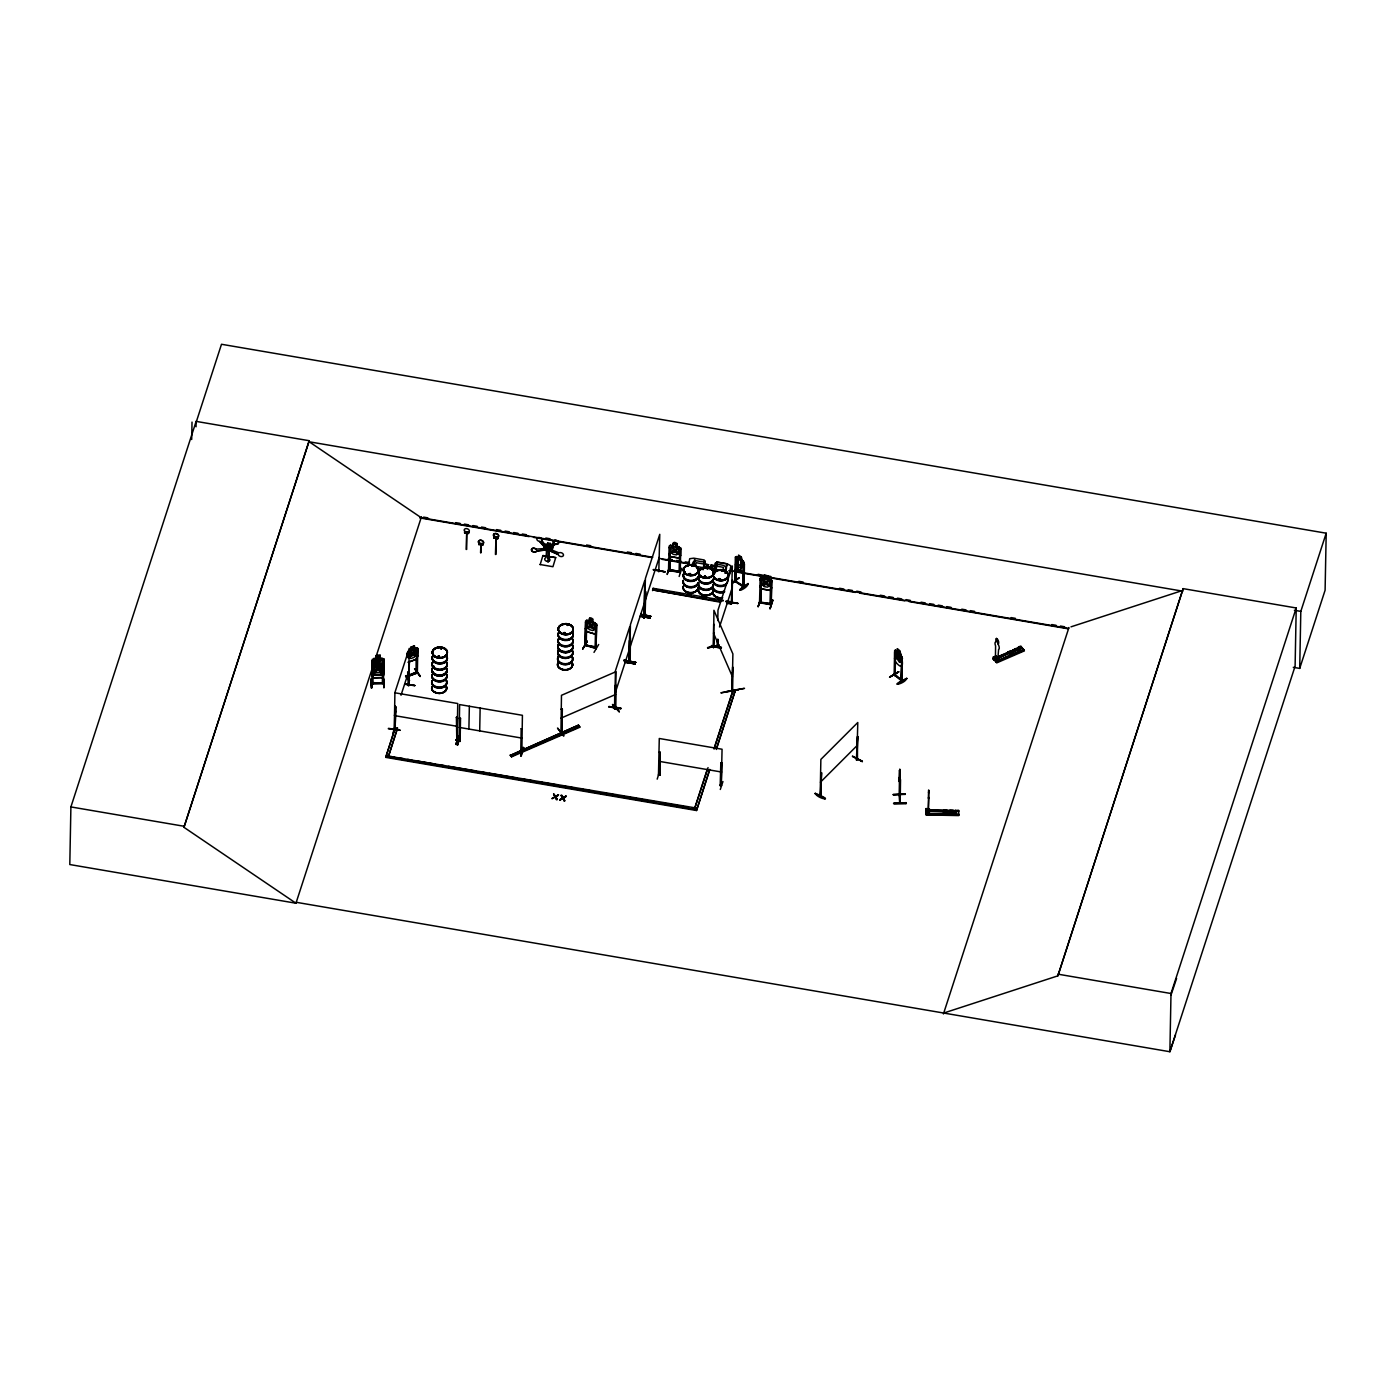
<?xml version="1.0" encoding="UTF-8"?>
<svg xmlns="http://www.w3.org/2000/svg" width="1396" height="1396" viewBox="0 0 1396 1396"><rect width="100%" height="100%" fill="white"/><g stroke="black" fill="none" stroke-linecap="round" stroke-linejoin="round"><path stroke-width="1.5" d="M899.844 773.21L899.757 781.097M417.195 671.825L416.357 673.378L416.392 658.528M928.776 792.771C928.532 780.957 928.34 811.704 928.794 790.764M926.421 810.378L926.473 809.628M928.794 791.026L928.515 792.771M395.434 729.654L394.038 729.724L394.911 727.717M408.313 685L408.609 684.092M409.028 684.267L408.33 685.75L408.993 662.193L408.888 685.75M614.659 707.249L615.462 670.691L629.823 626.49L628.863 663.17M615.322 707.493L615.043 705.695M614.798 708.191L615.427 705.853M629.561 663.327L629.561 640.363L628.968 663.222M629.613 661.215L630.381 637.763L630.207 661.32M630.399 660.674L629.928 659.662L630.172 660.64M644.673 595.132L644.219 618.044C645.249 613.053 642.753 619.859 644.551 617.154M644.533 616.474L643.835 617.887L644.778 580.457L630.416 624.658L629.683 661.407M717.544 645.423L717.178 646.749M731.382 602.671C733.144 603.927 730.789 600.245 731.888 603.404M958.651 814.915L925.967 814.165L926.072 808.755L929.387 808.982L926.072 808.581L925.967 814.339L958.686 814.915L958.72 810.361L955.405 810.605M927.799 809.785L926.996 809.54M928.183 809.907L928.131 812.751L928.672 797.291L928.41 798.303M928.427 809.907L928.392 812.751L928.654 798.32M946.854 814.409L946.924 810.134L943.609 810.081L943.539 814.339M953.119 814.514L953.189 810.256L949.873 810.204L949.803 814.461M955.405 810.308L955.335 814.566M1175.484 1034.977L1169.883 1051.729L296.266 902.305L295.952 903.212L183.958 827.322L309.214 440.717L196.138 421.383L70.899 806.923L69.8 864.543L296.109 903.247L296.406 902.34M183.958 827.322L309.214 440.717M191.688 439.496L192.02 422.098M196.033 426.792L196.138 421.383M371.79 687.914L371.336 678.91L371.807 687.443M372.121 660.692L371.842 683.883L371.825 682.574L372.924 683.778L373.221 660.674L372.121 660.692L373.221 660.674M376.187 661.128L380.148 661.023L376.187 661.023L376.082 666.45M379.747 674.966L381.771 672.68L382.015 659.244L380.061 658.336L380.236 655.352L376.274 655.405L376.222 658.301L374.355 659.366L374.268 664.601L376.205 666.817L379.887 666.765L381.911 664.479M376.414 655.509L376.362 658.406L372.243 659.383L371.964 675.175L373.133 677.933L382.434 677.706L383.83 674.792L384.127 659.069L380.044 658.249L380.236 655.352M383.516 682.47L382.347 683.674L382.853 660.517L383.952 660.797L382.853 660.517M383.987 659.121L383.394 683.691L371.825 683.848M383.656 683.604L383.499 682.801M383.534 679.119L383.935 687.251M397.528 727.822L388.542 756.143L397.511 728.538L395.243 727.421L385.732 757.365L696.534 810.518L709.674 770.086M388.489 728.328L400.286 730.3L388.35 728.799M392.765 733.738L395.382 725.431M394.265 729.811L394.911 692.521L409.272 648.337L408.47 685.087L409.412 662.262M394.597 729.358L394.876 705.643L394.771 729.201M395.068 730.003L395.749 706.83L394.684 706.655M395.085 729.951L395.749 706.83M416.008 672.488L406.76 676.013M407.562 652.351L407.492 656.085L407.44 652.351L410.895 649.978L410.948 647.168L414.438 645.877L414.333 648.913L416.06 649.192L415.956 654.427L414.176 657.324L410.913 658.528L409.203 656.923L409.307 651.688L411.07 650.117L411.122 647.308M407.754 675.699L407.702 672.034M407.981 657.516L408.051 653.38L407.091 653.729L408.051 653.38M407.894 672.296L407.894 676.484M408.173 657.778L408.26 653.642M414.263 648.826L414.315 646.016M420.213 676.1L415.013 668.789M404.788 684.284L414.717 685.436M416.741 650.501L417.718 650.152L416.549 650.239L416.444 673.308M417.177 672.645L417.038 671.842M417.666 656.033L417.858 648.39L416.601 647.971L417.805 648.547L417.352 672.994L416.27 672.54M414.978 668.736L420.144 676.1M394.946 692.8L457.748 703.532L457.068 740.508C453.7 740.124 458.865 738.816 456.003 739.548M459.057 736.268L455.881 744.068M456.405 717.212L456.806 740.508L457.469 717.387L456.318 717.509L457.382 717.684M457.469 745.098L460.156 736.931M455.916 744.452L458.429 735.744L456.44 744.574M460.523 718.329L459.371 718.434L460.523 718.329L460.122 741.451L459.057 740.473M458.813 741.224C462.39 742.044 457.975 738.083 459.022 741.346L459.633 704.579L522.418 715.31L521.842 752.008L520.778 751.048M468.829 532.225L464.885 531.702L468.934 531.998L468.498 533.621L464.606 532.504M466.177 549.466L466.718 532.434L466.683 549.431M468.934 531.998L464.903 531.579A2.687 1.867 17.2 0 1 466.09 528.595A2.687 1.867 17.2 0 1 469.248 531.457A2.687 1.867 17.2 0 1 464.851 531.597M468.899 729.044L469.353 706.236M483.138 543.951L479.107 543.306A2.687 1.867 17.2 0 0 483.47 543.184A2.687 1.867 17.2 0 0 480.294 540.322A2.687 1.867 17.2 0 0 479.055 543.323L483.138 543.725L482.719 545.347L478.828 544.231M479.212 543.323L479.212 543.079A2.687 1.867 17.2 0 1 480.346 540.165A2.687 1.867 17.2 0 1 483.522 543.009A2.687 1.867 17.2 0 1 479.107 543.149L478.776 544.702M480.556 552.781L480.939 544.161L481.044 552.746M479.7 730.893L480.137 708.086M493.835 537.984L497.779 538.629L493.835 537.984L494.271 536.361A2.687 1.867 17.2 0 1 495.406 533.429A2.687 1.867 17.2 0 1 498.581 536.291A2.687 1.867 17.2 0 1 494.167 536.43L498.198 537.006L497.779 538.385L493.852 537.617M495.44 554.474L495.999 537.425L495.946 554.439M498.093 537.355L497.779 538.629M510.308 755.428L578.52 725.135L579.759 727.264L511.564 756.841L510.308 755.428L578.52 725.135M511.564 756.841L510.325 754.713M521.214 756.074L523.797 747.75L520.656 755.55M520.76 751.921L521.179 728.712L522.244 728.887L521.179 728.712M523.203 747.244L520.743 755.986L523.849 747.82M540.147 564.647L542.922 555.521L555.713 557.615L552.938 566.724L540.147 564.525M542.922 555.643L555.713 557.615M543.812 548.262L545.086 544.108L549.919 544.684L550.321 543.41L547.686 542.992L547.267 546.272L547.79 544.545M548.401 558.662L548.558 549.954L546.604 549.623L546.045 557.667A2.687 1.867 17.2 0 0 545.295 560.424A2.687 1.867 17.2 0 0 549.309 561.07A2.687 1.867 17.2 0 0 548.663 558.086L548.733 557.859M547.058 545.068L546.621 548.349L547.058 545.068L549.675 545.487L549.239 548.785M547.581 550.739L547.529 550.024M547.651 545.016L547.686 542.992M548.017 561.785L547.372 561.087L549.012 561.349L548.017 561.785L548.244 549.972M549.047 559.377L549.204 551.507M549.919 544.684L549.884 546.709L550.425 544.981C557.336 543.358 548.436 556.568 553.13 545.417M550.268 545.435L550.321 543.41M552.101 798.809L555.119 796.994L552.118 798.32M555.468 796.104L553.601 793.958L555.451 796.575L558.435 794.795L555.451 796.575M555.119 796.994L557.004 799.646L555.783 796.61L558.435 794.795M556.062 799.472L557.004 799.646M560.669 731.958L560.791 731.12M559.761 799.629L562.745 798.774L559.744 800.117L562.448 797.779L561.227 795.266L563.094 797.884L566.078 796.086L563.111 797.395M615.06 686.186L615.968 685.768L614.833 685.925L614.572 709.063L615.496 708.714L616.02 671.668L561.471 695.313L560.948 732.307L562.03 731.015L560.808 731.033M561.157 732.272L562.03 731.19M562.117 708.767L561.873 731.958L562.344 709.028L561.192 709.185L562.344 709.028M559.744 800.117L562.431 798.25L561.227 795.266M563.094 797.884L562.187 795.423M564.019 735.779L557.51 728.066L563.495 735.954M562.763 798.303L564.647 800.955L563.426 797.919L566.078 796.086M563.705 800.78L564.647 800.955M582.795 649.105L587.28 641.235L582.778 648.616M595.254 622.86L586.809 620.19L585.57 620.923L585.029 645.406L585.674 622.25L586.686 622.546L586.198 645.667L585.186 644.586M586.198 645.667L586.303 644.463L585.116 645.039M587.28 641.235L582.708 648.966M589.478 618.236L589.374 621.133L587.524 621.534L587.419 626.769L589.217 629.561L592.654 630.556L594.539 628.846L594.626 623.611L592.811 622.145L593.038 619.196C586.966 614.484 591.625 623.558 586.756 620.278M593.998 652.386L598.657 644.498M595.638 625.181L596.65 625.478L595.638 625.181L595.115 648.372C598.901 645.702 587.367 646.784 585.395 644.219M594.923 648.233L595.377 647.098M592.986 622.005L596.598 624.152L596.057 648.634M596.005 648.582L596.65 624.064M609.022 706.498C645.214 712.065 584.278 703.567 620.836 707.999M614.833 685.925L614.781 709.011M615.531 708.627L615.601 684.616M629.561 662.315L629.352 663.222M625.356 662.454L635.267 663.606M644.324 617.87L645.406 578.502L659.767 534.319L658.79 571.819M644.725 614.345L645.371 591.625L645.092 615.322L645.79 591.677M640.293 616.421L650.187 618.062L640.38 615.95M640.816 615.008L650.78 616.282L640.956 614.188M720.476 602.234L652.613 589.915L653.136 588.309L723.145 600.28M652.595 590.63L653.136 588.309M657.184 779.143L659.802 770.836M721.889 762.792L720.737 762.914L721.889 762.792L721.209 785.965L722.064 749.233L659.278 738.484L658.476 775.181L659.785 774.518M660.081 752.531L659.017 752.339L660.168 752.235L659.854 775.059L658.58 775.164L659.75 774.972M659.767 775.356L660.168 752.235M653.398 569.952L665.177 571.906L653.398 569.481M669.905 566.2L667.201 574M673.238 542.974L673.151 545.871L671.214 546.464L671.11 551.717L672.994 554.282L676.606 554.893L678.578 552.99L678.683 547.755L676.763 546.482L676.973 543.515C670.761 539.31 675.385 548.192 670.429 545.208L669.155 546.098L668.51 570.475L668.893 569.324L680.306 571.662M668.667 570.545L668.789 569.359M670.132 547.878L669.068 547.686L670.237 547.581L669.696 570.685M669.818 570.702L670.237 547.581M679.643 549.186L680.69 549.378L679.643 549.186L679.102 571.54M679.154 576.461L681.841 568.172M679.206 572.36L679.084 571.156M668.632 570.51L680.166 572.482L680.393 571.383L678.997 571.679M669.155 553.531L670.272 556.446L679.206 558.156L680.62 555.503L680.602 548.07M394.579 730.108L386.256 755.76L697.075 808.197L696.953 809.226L694.685 808.11L707.388 768.969M696.534 810.518L709.674 769.37M707.615 648.058L719.132 645.126L707.598 647.552M711.402 646.435L721.243 648.006L711.402 646.435L711.559 645.528M713.373 647.639L713.653 624.152L714.368 624.797M713.705 646.941L713.182 646.034L713.583 646.941M714.211 632.789L713.53 647.692L713.914 610.279L732.883 653.921L732.167 690.601M717.247 646.941L717.404 640.031M717.771 620.557L717.98 610.192L732.324 565.991L731.364 603.508M717.631 639.281L717.649 647.011L718.05 639.351M720.825 762.617L720.196 785.739L720.336 784.535L721.505 785.076M720.301 789.473L722.954 781.568M726.67 691.439C783.139 681.492 682.47 699.605 738.362 689.868M726.845 603.334L731.085 604.049L731.312 602.479M732.237 580.684L731.766 603.578L731.574 602.688M731.958 603.421L732.481 579.933M731.836 689.851L732.673 666.956L732.673 690.496M714.071 749.094L732.795 691.421L732.289 688.874M734.907 580.527L735.901 581.19M743.248 561.035L744.19 562.815L743.789 587.21L734.977 581.417L735.535 556.934L736.128 567.928L742.986 572.482L744.051 570.458M743.789 587.21L742.899 586.756L743.335 563.81L744.417 564.124L744.085 587.001L735.273 581.207L735.709 558.4L735.605 581.957M735.884 582.01L736.39 565.153M716.357 749.478L735.099 691.09L732.813 690.706L714.089 748.378M738.222 569.324L738.519 555.05L741.416 556.987L740.979 571.156M725.955 601.641L737.786 603.107M739.06 577.682L732.464 582.97M732.586 583.127L739.13 577.682L732.097 582.795M748.029 583.528C747.994 589.129 729.218 595.289 748.082 583.598M738.449 559.011L741.154 560.826L741.049 566.061L738.344 564.246M738.467 558.086L737.001 558.051L736.896 563.286L738.31 566.497L741.014 568.294L742.515 567.02L742.602 561.785L741.224 557.074M743.667 586.32C742.777 584.453 743.771 587.227 743.178 586.407L743.614 563.6M743.527 587.158L742.812 585.971M760.89 598.465L758.185 606.283M760.558 602.2L759.529 602.81L760.174 578.276L764.17 578.049L764.101 575.135L767.975 575.798L767.887 578.694L769.667 580.021L769.562 585.256L767.591 587.175L763.978 586.564L762.094 583.982L762.199 578.747L764.153 578.136L764.223 575.239M761.134 580.143L760.07 579.968L761.221 579.864L760.715 603.037M760.82 602.985L761.221 579.864M764.816 576.845L764.834 575.92L767.154 576.304L767.137 577.246L737.367 572.238M771.622 580.265L771.185 604.817L771.761 580.247L767.783 578.659L767.835 575.867M770.627 581.469L771.691 581.661L770.627 581.469L769.981 604.59L770.121 603.386L771.29 603.945M772.686 600.001L769.981 608.778L772.843 600.455M820.621 794.638L820.08 796.156L821.197 794.952M820.935 773.436L821.563 772.808L820.499 796.331L821.214 795.598L820.185 795.144M821.214 772.651L820.447 795.493M820.621 796.209L821.563 772.808M857.441 759.389L856.394 759.878L857.51 736.373L857.458 759.476L856.795 760.052L857.79 722.5L820.865 759.407L820.167 795.982M856.725 760.052L857.859 736.53M862.292 761.658L852.363 756.248L862.344 761.169M889.671 676.955L898.57 671.685M894.819 650.553L894.888 675.594L895.517 660.832M894.749 675.507L894.557 673.832M894.993 675.594L894.662 652.124L895.36 652.717M893.3 794.865L905.358 794.08L893.265 794.376M893.946 803.799C931.446 802.979 868.382 804.113 905.987 802.7M897.331 648.826L899.862 651.007L900.874 655.911L900.769 661.146L899.46 662.315L895.883 656.94L895.988 651.705L897.262 651.862L897.331 648.826L899.757 651.06C901.764 655.858 906.353 675.106 895.22 661.495L894.592 657.97L895.29 661.46M899.321 777.869L899.321 781.516L899.46 770.348M894.155 674.024L902.165 681.318L901.833 657.83L901.048 680.951L901.851 681.492L902.235 656.94L895.569 650.152L894.644 650.519L894.138 674.983M899.774 772.546L899.739 769.336L899.181 795.668L899.687 794.045M901.833 657.83L901.066 680.829M900.525 779.561L900.158 803.224L899.879 769.318M899.931 778.34L899.897 774.937L899.739 803.241L899.687 772.32M906.667 678.264C905.498 684.092 885.814 687.966 906.719 678.351M905.987 802.595L906.004 803.52M926.072 808.581L926.002 810.012L956.539 810.832M926.368 808.755L926.298 812.559L926.019 811.25M927.782 809.558L928.043 809.715M929.387 808.65L929.3 814.392L929.335 812.577L926.002 812.559M996.081 655.928L993.271 657.15L993.254 658.633L996.709 662.891L1024.402 650.868L1020.93 646.331C1012.205 646.627 1028.119 656.591 1018.12 647.552M994.371 659.593L994.667 656.993L995.592 660.605L994.423 657.097M994.615 659.488L994.667 656.993M996.604 657.446L995.418 658.389L997.739 659.959L998.611 649.384A4.031 1.553 66.6 0 0 998.262 644.394C1000.356 640.886 994.441 634.569 996.116 641.968A4.031 1.553 66.6 0 0 995.592 645.947L995.435 658.441M999.03 660.465L996.221 661.687L996.238 660.5L999.292 659.575L996.482 660.779L996.203 662.332M996.517 638.356L998.262 644.394M999.274 661.058L999.047 659.278M1008.121 651.88L1011.332 655.823L1008.121 651.88L1010.931 650.658L1014.142 654.602L1010.931 650.658M1013.426 649.873L1016.236 648.372L1019.446 652.002M1016.637 653.223L1013.426 649.576M1021.174 647.255L1020.93 646.331M943.731 1013.042L1057.889 975.839L1183.145 588.641L1296.221 607.975L1295.104 666.189L1169.883 1051.729L1171 993.516L1296.221 607.975M1183.145 588.641L1057.889 975.839M1293.272 667.305L1299.711 668.405L1300.81 611.378L1326.2 533.202L221.493 344.271L196.103 422.447M1326.2 533.202L1325.101 590.229L1299.711 668.405M743.998 586.058L735.901 581.417M899.931 788.077L899.478 777.101M620.697 708.906L608.918 706.865M650.745 616.282L640.939 614.589L650.745 616.334M711.541 645.999L721.453 647.639M711.541 645.615L721.366 647.255M644.969 614.345L645.388 613.577L645.196 615.165M899.67 794.882L899.6 793.975M899.652 803.049L900.228 801.618L899.652 802.351M546.935 549.867L536.605 551.088A2.687 1.867 17.2 0 1 533.045 551.891A2.687 1.867 17.2 0 1 531.841 548.907A2.687 1.867 17.2 0 1 535.837 549.152L546.36 548.419L546.935 549.867L536.64 550.844A2.687 1.867 17.2 0 1 533.115 551.647A2.687 1.867 17.2 0 1 531.928 548.68A2.687 1.867 17.2 0 1 535.907 548.925L536.064 549.396M438.815 657.237L439.426 656.452L438.257 655.946M441.52 648.442L440.804 648.896M565.537 633.714L565.118 632.772M566.793 624.832L567.631 625.46L567.055 624.57M689.886 574.768L690.06 573.477L688.56 574.489M689.345 574.419L689.519 574.768M691.77 566.322L693.062 562.187L696.499 560.773L703.706 561.995L704.648 564.159L708.522 564.839M691.753 565.869L692.311 565.729M703.706 576.88L704.858 576.007L706.027 577.054M708.104 568.451L706.9 568.818L708.191 568.678M718.94 579.724L718.992 578.764L718.451 579.776M718.731 578.956L719.882 579.567L719.621 578.694M720.598 579.34L718.696 579.811M719.132 570.336L715.537 569.708L716.2 566.095L723.407 567.317L722.727 571.296L721.488 571.086M995.418 658.022L996.238 657.027L996.168 657.987M995.104 658.546L995.296 657.743M1012.432 653.311L1012.275 652.368M614.397 708.697L615.13 708.295M688.385 566.008L689.711 558.714L693.795 558.173L704.142 559.953L705.294 561.419L704.806 564.071L708.679 564.734M693.533 565.816L694.65 559.36L694.266 565.938M704.125 561.018L703.287 569.69M703.968 567.788L705.137 561.436M706.027 567.474L706.446 565.136L707.737 565.363L707.318 567.683M710.25 568.957L710.948 565.048L714.822 565.729M713.618 572.255L715.275 563.199L716.898 562.082L727.264 563.844L730.876 565.834L729.201 574.96M715.816 571.575L716.602 562.867L714.7 573.599L713.6 572.255M715.764 571.54L717.387 563.042M724.908 570.929L726.81 564.647L725.239 573.198L726.81 564.647M725.833 571.47L726.496 567.858L723.774 565.38L716.567 564.141L714.909 565.869L711.053 565.206L710.407 568.853L714.263 569.516M856.394 759.878L857.545 758.482L856.446 758.848M899.076 794.062L899.722 803.136M731.836 689.118L732.568 690.514M894.208 674.966L901.519 680.69M894.243 674.094L895.01 675.001M902.113 680.41L895.342 674.809M464.571 532.975L465.008 531.353M539.973 541.631L539.694 541.404A2.687 1.867 17.2 0 1 536.849 538.908A2.687 1.867 17.2 0 1 540.13 537.722A2.687 1.867 17.2 0 1 541.84 540.618L547.651 548.227L546.045 548.82L539.624 541.631M541.578 541.037L547.651 548.227M546.604 549.623L548.558 549.954M547.319 548.279L553.811 542.782L547.319 548.279L548.89 549.378L555.73 544.004A2.687 1.867 17.2 0 0 558.644 542.451A2.687 1.867 17.2 0 0 555.434 540.217A2.687 1.867 17.2 0 0 553.619 542.538L553.723 543.027M548.139 550.303L548.837 548.82L558.976 552.868A2.687 1.867 17.2 0 1 563.111 554.003A2.687 1.867 17.2 0 1 561.82 556.568A2.687 1.867 17.2 0 1 558.295 554.631L548.209 550.076L558.365 554.387M549.675 545.487L549.291 546.761L546.656 546.342M548.89 549.378L555.381 543.882M394.876 705.643L395.661 707.126M457.539 745.237L460.104 736.46M458.952 741.276L460.209 741.154M520.551 751.188L521.947 750.891M520.534 751.781L521.93 751.711M643.731 617.782L644.08 616.299M659.104 570.074L658.807 570.981M635.25 664.095L625.425 661.983M659.767 774.763L658.615 774.361M737.751 603.596L725.972 601.17M295.952 903.212L373.5 664.496M374.843 660.36L421.47 516.764M394.475 715.328L395.783 711.314M401.001 695.243L408.836 671.144M615.025 693.498L629.387 649.297M629.98 647.465L644.341 603.264M644.969 601.31L659.313 557.126M670.429 545.208L680.759 547.965L680.201 572.535M668.998 553.619L670.15 556.62L679.241 558.068M676.973 543.515L676.763 546.482L679.416 546.743M667.218 574.471L669.888 565.712M680.585 555.591L679.119 558.051M719.498 626.979L731.888 588.815M731.085 604.049L731.609 602.444L727.368 601.711M760 585.884L761.134 588.885L770.208 590.438L771.604 587.786L770.208 590.438M761.134 588.885L760.157 585.814M758.203 606.754L760.907 597.994L758.133 606.632M759.738 602.845L770.348 603.421L771.377 604.485L759.599 602.479M694.667 808.825L708.051 767.625M716.375 748.762L735.099 691.09M770.138 608.743L772.756 600.071M943.434 1013.95L1068.952 627.502M1170.965 995.173L1176.584 978.439M412.448 652.909L409.691 651.391L411.803 653.799L409.464 657.987L412.535 654.148L415.502 655.754L413.251 653.293L415.519 649.245L412.535 652.578M416.531 659.244L408.26 662.193L416.531 659.244L417.77 656.015M901.101 666.468L901.99 664.479M408.906 680.69L405.538 676.1L409.499 680.498L407.196 677.008M409.429 680.41L405.992 675.856M743.911 570.231L743.056 572.377M383.883 672.261L382.469 675.088L373.168 675.228L372.017 672.558M382.487 669.434L383.987 666.712M383.987 666.607L382.574 669.522L373.273 669.574L372.104 666.904M377.88 661.687L381.509 659.121L378.927 662.385L381.492 665.665L378.124 662.995L374.634 665.77L377.286 662.385L374.878 659.226L378.246 662.088M441.537 648.669L440.665 648.337M438.222 656.958L438.396 655.963M438.99 656.888L439.112 655.963M439.234 656.993L438.78 656.085M565.066 632.615L563.705 633.924M690.479 574.122L688.629 574.384M690.706 574.663L690.008 573.529M705.224 576.129L705.277 577.019M705.94 576.949L703.846 576.984M1012.309 653.537L1012.048 652.176M674.634 549.448L671.755 546.429L674.111 550.041L671.528 552.956L674.931 550.809L678.194 554.107L675.716 550.338L678.212 547.529L675.001 549.518M590.84 624.902L594.225 623.349L591.834 625.897L594.242 629.84L591.084 626.28L587.838 628.078L590.316 625.425L588.082 621.552L591.084 624.972M765.88 581.818L762.74 578.712L765.095 582.324C760.105 584.907 764.135 587.28 765.915 583.074L769.231 586.285L766.701 582.621L769.213 579.811L765.985 581.783M595.132 634.116L586.547 631.498L585.413 628.462L586.495 631.585L595.132 634.116L596.441 631.69M586.686 622.546L585.517 622.529M371.685 687.844L371.266 678.962M548.611 543.69L549.326 544.213M371.563 683.499L372.906 683.482M381.806 669.958L379.799 672.261L376.1 672.349L374.163 670.15M898.483 656.26C899.67 653.049 902.27 656.574 899.024 657.394L900.629 662.158L898.5 657.551C897.279 660.954 894.679 657.359 897.977 656.469L896.459 651.897L898.361 655.876M852.729 756.335L862.362 761.518M820.429 782.214L857.336 745.324M416.183 672.104L407.039 676.013M439.566 657.01L437.559 656.853M689.066 574.245L689.066 574.541M690.322 574.227L689.432 573.616M690.531 574.838L690.706 573.948M704.247 576.635L705.259 576.269M722.36 571.069L721.523 571.208M1012.327 653.311L1009.797 653.119L1011.751 652.264M520.638 750.664L521.79 751.659M658.563 774.012L659.715 774.169M759.616 601.641L760.698 601.781M744.417 564.124L743.335 563.81M739.863 590.211L748.082 583.929L739.915 590.124M744.243 562.71L736.477 556.533L735.43 557.004M715.398 563.286L716.933 562.222M555.783 797.081L558.417 795.266M563.408 798.39L566.061 796.575M760.139 578.363L761.413 577.49L771.604 580.352M417.212 672.209L416.462 672.471M564.071 632.545L563.391 633.557M690.479 574.698L689.415 575.065M718.574 578.782L719.586 578.869M902.531 658.441L901.502 658.022M898.902 671.93L889.549 677.287L898.535 671.72M1012.117 653.503L1010.512 653.677M459.162 740.927L459.982 741.067M720.388 785.425L721.558 785.582M668.736 570.214L680.288 572.116M669.748 569.917L668.527 569.655L669.836 569.865M771.133 603.945L760.925 602.095M944.289 811.565L945.249 811.303M946.174 812.699L944.272 812.664M374.233 667.62L376.222 666.642L372.104 667.55M612.844 704.544L619.335 711.785L612.809 704.491M560.756 731.993L561.733 731.504L561.035 732.254M619.3 711.751L612.425 704.666M561.035 718.12L615.584 694.475M511.582 756.126L579.759 726.548M996.343 656.207L993.271 657.15M995.854 661.756L1024.158 650.257L1020.93 646.627L993.463 659.261M1018.975 647.692L992.975 658.738L994.074 659.976L1019.603 648.407M993.428 659.244L1019.202 648.11M993.603 659.436L1021.575 647.535M994.022 659.907L1019.813 648.808M1021.296 650.466L995.575 661.617L1023.53 649.541L1024.158 650.414M1024.14 649.978L996.063 662.193M411.017 647.255L414.507 645.964M414.455 648.774L416.706 647.936L408.574 650.937M406.725 675.594L407.929 675.821M406.847 676.798L417.264 672.959L406.986 676.798M595.202 647.988L596.319 648.32M540.043 541.386L546.115 548.576L547.738 548M1070.994 626.839L1181.086 590.962M691.98 565.694L692.643 565.712M441.45 649.018L440.979 648.686M438.937 657.533L439.321 656.731M564.263 632.475L564.996 632.964M564.944 633.54L563.722 633.383M565.083 633.889L563.757 633.784M1010.407 652.281L1011.437 652.176M371.144 687.879L370.743 679.346M707.563 647.884L719.097 645.423M713.583 647.186L713.722 646.104M994.755 658.301L994.825 657.725M371.807 683.464L383.499 683.307L372.662 682.574M383.586 682.836L371.86 683.045M557.667 663.275L557.702 663.275A7.556 5.322 1.1 0 0 566.34 669.801A7.556 5.322 1.1 0 0 571.47 661.756M431.765 686.71L431.8 686.692A7.503 5.287 1.1 0 0 439.461 693.114A7.556 5.322 1.1 0 0 446.388 686.448M689.921 574.541L688.752 574.559M719.097 578.555L720.423 578.921M735.291 580.37L736.198 580.91L735.326 581.207M899.548 770.226L900.158 776.734M900.211 778.706L900.019 776.734M893.283 794.69L905.358 794.376M893.911 803.381L905.987 803.014M373.5 664.077L376.257 664.025L374.268 664.915L374.128 672.855L376.065 675.053M379.956 663.92L382.591 663.868M376.239 664.862L379.939 664.775M380.044 666.45L383.987 667.34M373.447 666.695L383.848 667.393M376.205 667.567L379.904 667.48M376.135 670.097L379.834 670.01M373.273 675.123L382.382 674.896M382.329 677.514L373.238 677.741L372.104 675.053M376.292 655.509L380.236 655.439M373.587 658.441L382.696 658.301M376.239 664.566L379.939 664.513M384.092 679.171L383.865 687.722M925.775 809.889L958.72 810.657M928.183 810.692L956.539 811.198M926.002 810.902L958.703 811.477M928.183 811.076L956.522 811.652M928.166 811.53L956.522 812.123M926.002 812.838L929.317 812.908M956.504 814.252L925.984 813.711L958.686 814.077L958.668 815.578L925.967 814.915M925.967 814.531L958.668 815.124M464.571 532.626L468.55 533.272M478.793 544.353L482.754 544.998M653.415 569.777L665.211 571.732M725.99 601.467L737.786 603.421M645.388 613.577L644.673 615.27M640.38 616.247L650.239 617.887M623.995 660.011L635.791 662.419L623.855 660.832M625.443 662.28L635.285 663.92M404.875 683.831L414.839 685.471M404.892 684.127L414.734 685.75M395.33 728.817L394.126 728.38M455.969 740.02L457.155 740.229M720.301 785.721L721.366 785.896M1182.831 591.206L309.197 441.782L421.173 517.672L652.735 557.283M1294.371 610.279L1300.81 611.378M716.898 562.082L727.281 563.862M703.357 563.949L696.15 562.71L695.47 566.34L702.694 567.561M423.616 517.131L427.909 517.864M455.777 522.645L460.069 523.378M464.362 524.111L468.637 524.844M472.93 525.577L477.223 526.309M481.498 527.042L485.791 527.775M496.522 529.608L500.798 530.34M505.09 531.073L509.383 531.806M513.658 532.539L517.951 533.272M522.244 534.005L526.536 534.738M545.819 538.036L550.111 538.769M586.564 544.998L590.857 545.731M627.293 551.978L631.585 552.711M635.878 553.444L640.153 554.177M668.038 558.941L672.314 559.674M676.606 560.407L680.899 561.14M685.192 561.873L689.467 562.605M734.488 570.301L738.781 571.034M758.08 574.332L762.373 575.065M764.066 575.222L770.941 576.531M798.809 581.312L803.101 582.045M839.554 588.274L843.83 589.007M848.122 589.74L852.415 590.473M856.708 591.206L860.983 591.939M880.283 595.237L884.575 595.97M888.868 596.703L893.143 597.436M897.436 598.169L901.729 598.901M906.021 599.634L910.297 600.367M921.028 602.2L925.304 602.932M929.596 603.665L933.889 604.398M938.182 605.131L942.457 605.881M946.75 606.614L951.042 607.347M961.757 609.18L966.049 609.912M970.325 610.645L974.617 611.378M1011.07 617.608L1015.363 618.341M1051.799 624.57L1056.091 625.303M1060.384 626.036L1064.659 626.769M659.156 558.383L689.17 563.513M706.324 566.444L710.616 567.177M729.916 570.475L1068.655 628.409M419.707 517.899L529.171 536.622M533.464 537.355L651.513 557.545M662.245 559.377L685.855 563.426M728.782 570.755L733.075 571.488M769.562 577.735L855.416 592.428M859.709 593.16L904.783 600.856M909.075 601.589L1067.905 628.758M696.918 568.591L702.328 569.516M669.923 569.83L680.044 571.662M761.169 588.798L770.226 590.351M759.633 602.775L771.15 604.747M727.386 601.013L731.644 601.833L731.103 603.351L726.862 602.618M653.119 589.025L657.376 589.74M661.617 590.473L665.857 591.206M670.097 591.921L674.338 592.654M678.578 593.37L682.819 594.103M687.059 594.818L691.317 595.551M701.909 597.366L706.149 598.099M710.407 598.814L714.647 599.547M718.888 600.263L723.128 600.995M652.613 589.915L720.493 601.536M732.795 691.421L735.081 691.805M394.51 715.607L457.312 726.339M658.842 761.291L721.627 772.04M459.197 727.386L521.982 738.118M694.685 808.11L696.97 808.511M390.548 756.492L394.824 757.225M399.116 757.958L403.409 758.691M407.684 759.424L411.977 760.157M416.27 760.89L435.552 764.188M439.845 764.921L444.137 765.654M448.413 766.387L476.28 771.15M480.573 771.883L484.848 772.616M489.141 773.349L517.009 778.113M521.301 778.846L525.577 779.579M529.869 780.312L534.162 781.045M538.437 781.777L542.73 782.51M547.023 783.243L557.737 785.076M562.012 785.808L566.305 786.559M570.598 787.292L574.873 788.025M579.165 788.757L583.458 789.49M587.733 790.223L592.026 790.956M602.74 792.788L607.033 793.521M611.308 794.254L615.601 794.987M619.894 795.72L624.169 796.453M628.462 797.186L647.761 800.484M652.037 801.217L656.329 801.95M660.622 802.683L688.472 807.446M692.765 808.179L697.058 808.912M385.75 756.649L696.552 809.802M561.227 795.737L562.169 795.912M1057.924 974.164L1171 993.516M70.899 806.923L183.993 826.258M383.97 687.635L383.586 679.137M596.214 647.447L585.273 644.987L596.179 648.25M584.959 645.301L596.057 648.547M945.598 811.093L946.575 812.263M555.311 544.126L555.643 544.231A2.687 1.867 17.2 0 0 558.575 542.678A2.687 1.867 17.2 0 0 555.364 540.444A2.687 1.867 17.2 0 0 553.549 542.765M379.956 663.833L381.911 664.723M379.921 666.555L381.876 667.428M683.185 586.477L683.22 586.495A7.521 5.305 1.1 0 0 689.886 593.021A7.521 5.305 1.1 0 0 698.105 587.611M557.667 663.466L557.702 663.484A7.503 5.287 1.1 0 0 566.34 669.975A7.556 5.322 1.1 0 0 571.47 661.983A7.503 5.287 1.1 0 1 566.34 669.975A7.556 5.322 1.1 0 1 557.719 663.484L557.632 663.449M431.765 686.884L431.8 686.902A7.503 5.287 1.1 0 0 439.461 693.463A7.556 5.322 1.1 0 0 446.388 686.675A7.503 5.287 1.1 0 1 439.461 693.463A7.556 5.322 1.1 0 1 431.818 686.902M946.191 811.6L944.586 811.181L944.062 812.699M736.373 556.62L738.554 558.016M741.206 559.831L743.196 561.244M742.986 572.238L736.303 567.788L735.483 564.508M384.04 664.723L382.644 663.676L373.43 663.903L372.156 664.932M547.389 548.035L548.96 549.134M712.92 591.538L712.972 591.572A7.503 5.287 1.1 0 1 704.125 595.499A7.503 5.287 1.1 0 1 698.489 589.095L698.384 589.077A7.521 5.305 1.1 0 0 705.102 595.638A7.521 5.305 1.1 0 0 713.321 590.246M1010.215 653.782L1009.797 652.874M895.464 650.204L897.366 651.792M997.966 659.872L995.54 657.76M993.498 658.615L996.221 661.687M578.502 725.85L579.759 727.264M414.507 668.859L420.144 676.571M563.426 797.919L564.647 800.466M555.783 796.61L557.021 799.158M553.601 793.958L554.788 796.959M713.478 633.086L732.429 676.728M714.246 569.498L715.171 571.662M546.29 548.645L546.866 550.111M380.096 663.833L376.135 663.92M899.652 778.689L900.001 783.522L899.931 782.493M445.987 662.193A7.521 5.305 1.1 0 1 439.897 670.255A7.521 5.305 1.1 0 1 432.969 662.402M446.092 661.791A7.643 5.392 1.1 0 1 444.242 668.928A7.643 5.392 1.1 0 1 433.964 668.143A7.643 5.392 1.1 0 1 434.034 660.866M445.865 667.48A7.503 5.287 1.1 0 1 441.729 675.315A7.503 5.287 1.1 0 1 432.027 670.359A7.503 5.287 1.1 0 0 441.729 675.35A7.503 5.287 1.1 0 0 445.865 667.515A7.556 5.322 1.1 0 1 440.787 675.49A7.556 5.322 1.1 0 1 432.167 668.963M432.847 667.672A7.556 5.322 1.1 0 1 433.981 666.555A7.503 5.287 1.1 0 0 432.882 667.724A7.503 5.287 1.1 0 1 434.016 666.573M434.016 666.206A7.521 5.305 1.1 0 0 432.202 668.614A7.503 5.287 1.1 0 1 432.9 667.323M446.214 655.492A7.643 5.392 1.1 0 1 440.037 663.693A7.643 5.392 1.1 0 1 433.004 655.701M446.022 661.128A7.538 5.322 1.1 0 1 439.915 669.225A7.538 5.322 1.1 0 1 432.987 661.355M446.127 655.893A7.538 5.322 1.1 0 1 440.019 663.973A7.538 5.322 1.1 0 1 433.092 656.103M446.109 661.46A7.643 5.392 1.1 0 1 439.915 669.661A7.643 5.392 1.1 0 1 432.882 661.687M446.231 655.16A7.643 5.392 1.1 0 1 440.037 663.362A7.643 5.392 1.1 0 1 433.004 655.387M446.127 654.846A7.521 5.305 1.1 0 1 440.037 662.908A7.521 5.305 1.1 0 1 433.109 655.056M445.638 680.131A7.521 5.305 1.1 0 1 440.525 688.141A7.521 5.305 1.1 0 1 431.94 681.632M445.76 679.73A7.643 5.392 1.1 0 1 440.56 687.862A7.643 5.392 1.1 0 1 431.835 681.248M445.9 667.724A7.556 5.322 1.1 0 1 440.77 675.751A7.556 5.322 1.1 0 1 432.167 669.225M432.847 667.934A7.556 5.322 1.1 0 1 433.981 666.817M431.818 686.692A7.556 5.322 1.1 0 0 439.461 693.271A7.503 5.287 1.1 0 0 446.354 686.326M432.865 668.265A7.521 5.305 1.1 0 1 433.999 667.131A7.503 5.287 1.1 0 0 432.882 668.283M445.865 673.43A7.643 5.392 1.1 0 1 440.682 681.562A7.643 5.392 1.1 0 1 431.957 674.966M445.673 679.067A7.538 5.322 1.1 0 1 440.56 687.094A7.538 5.322 1.1 0 1 431.957 680.585M445.778 673.832A7.538 5.322 1.1 0 1 440.665 681.859A7.538 5.322 1.1 0 1 432.062 675.35M445.76 679.398A7.643 5.392 1.1 0 1 440.56 687.53A7.643 5.392 1.1 0 1 431.853 680.934M445.882 673.099A7.643 5.392 1.1 0 1 440.682 681.231A7.643 5.392 1.1 0 1 431.957 674.634M445.778 672.785A7.521 5.305 1.1 0 1 440.682 680.794A7.521 5.305 1.1 0 1 432.097 674.285M572.726 640.031A7.538 5.322 1.1 0 1 564.822 646.819A7.538 5.322 1.1 0 1 558.871 638.984M572.831 639.647A7.643 5.392 1.1 0 1 564.822 646.54A7.643 5.392 1.1 0 1 558.784 638.583M572.953 633.365A7.643 5.392 1.1 0 1 564.944 640.24A7.643 5.392 1.1 0 1 558.906 632.283M572.744 638.984A7.538 5.322 1.1 0 1 564.839 645.772A7.538 5.322 1.1 0 1 558.889 637.937M572.849 633.749A7.538 5.322 1.1 0 1 564.944 640.537A7.538 5.322 1.1 0 1 558.993 632.685M572.831 639.333A7.643 5.392 1.1 0 1 564.822 646.208A7.643 5.392 1.1 0 1 558.784 638.251M572.953 633.034A7.643 5.392 1.1 0 1 564.944 639.909A7.643 5.392 1.1 0 1 558.906 631.969M572.849 632.685A7.521 5.305 1.1 0 1 564.961 639.455A7.521 5.305 1.1 0 1 559.028 631.638M571.557 656.713A7.538 5.322 1.1 0 1 569.725 663.763A7.538 5.322 1.1 0 1 559.587 662.995A7.538 5.322 1.1 0 1 559.656 655.806M571.662 656.312A7.643 5.392 1.1 0 1 569.795 663.449A7.643 5.392 1.1 0 1 559.517 662.664A7.643 5.392 1.1 0 1 559.587 655.387M571.435 661.652A7.503 5.287 1.1 0 1 566.34 669.626A7.503 5.287 1.1 0 1 557.772 663.152M571.802 644.289A7.556 5.322 1.1 0 1 565.694 652.386A7.556 5.322 1.1 0 1 558.749 644.498M571.784 650.013A7.643 5.392 1.1 0 1 565.589 658.214A7.643 5.392 1.1 0 1 558.557 650.222M571.575 655.649A7.538 5.322 1.1 0 1 565.485 663.746A7.538 5.322 1.1 0 1 558.54 655.876M571.679 650.414A7.538 5.322 1.1 0 1 565.572 658.493A7.538 5.322 1.1 0 1 558.644 650.623M571.662 655.98A7.643 5.392 1.1 0 1 569.795 663.135A7.643 5.392 1.1 0 1 559.534 662.35A7.643 5.392 1.1 0 1 559.604 655.056M571.784 649.681A7.643 5.392 1.1 0 1 565.589 657.882A7.643 5.392 1.1 0 1 558.557 649.908M571.697 649.367A7.521 5.305 1.1 0 1 565.607 657.429A7.521 5.305 1.1 0 1 558.679 649.576M546.499 550.111A2.356 1.623 17.2 0 1 545.784 547.598A2.356 1.623 17.2 0 1 549.152 547.808A2.356 1.623 17.2 0 1 549.274 550.286M698.035 583.737A7.521 5.305 1.1 0 1 689.031 587.629A7.521 5.305 1.1 0 1 683.377 581.225M698.157 583.388A7.643 5.392 1.1 0 1 689.013 587.35A7.643 5.392 1.1 0 1 683.255 580.841M698.122 587.262A7.521 5.305 1.1 0 1 689.903 592.672A7.521 5.305 1.1 0 1 683.272 586.145A7.503 5.287 1.1 0 0 689.903 592.672A7.503 5.287 1.1 0 0 698.105 587.28M698.279 577.089A7.643 5.392 1.1 0 1 687.251 580.544A7.643 5.392 1.1 0 1 685.227 572.098M698.052 582.673A7.521 5.305 1.1 0 1 689.048 586.582A7.521 5.305 1.1 0 1 683.394 580.178M698.157 577.438A7.538 5.322 1.1 0 1 687.303 580.858A7.538 5.322 1.1 0 1 685.296 572.517M698.157 583.057A7.643 5.392 1.1 0 1 689.013 587.035A7.643 5.392 1.1 0 1 683.272 580.509M698.279 576.775A7.643 5.392 1.1 0 1 687.268 580.23A7.643 5.392 1.1 0 1 685.244 571.767M698.175 576.391A7.521 5.305 1.1 0 1 688.228 580.073A7.521 5.305 1.1 0 1 684.197 572.587M697.913 589.007A7.503 5.287 1.1 0 1 688.926 592.899A7.503 5.287 1.1 0 1 683.29 586.495M724.454 592.096A7.521 5.305 1.1 0 1 716.113 591.852A7.521 5.305 1.1 0 1 713.129 586.32M724.524 591.817A7.643 5.392 1.1 0 1 716.043 591.555A7.643 5.392 1.1 0 1 713.024 585.936M727.351 583.179A7.643 5.392 1.1 0 1 717.928 585.622A7.643 5.392 1.1 0 1 713.147 579.305M727.892 579.061A7.643 5.392 1.1 0 1 728.223 580.457M724.472 591.049A7.521 5.305 1.1 0 1 715.363 590.351A7.521 5.305 1.1 0 1 713.827 583.964M726.095 584.941A7.521 5.305 1.1 0 1 717.073 585.936A7.521 5.305 1.1 0 1 713.251 580.021A7.521 5.305 1.1 0 1 704.352 583.947A7.521 5.305 1.1 0 1 698.698 577.525M724.541 591.485A7.643 5.392 1.1 0 1 715.275 590.787A7.643 5.392 1.1 0 1 713.722 584.296M727.927 581.469A7.521 5.305 1.1 0 1 718.923 585.378A7.521 5.305 1.1 0 1 713.269 578.974A7.521 5.305 1.1 0 1 704.369 582.882A7.521 5.305 1.1 0 1 698.715 576.478M727.787 578.729A7.521 5.305 1.1 0 1 728.119 580.09M713.234 586.337A7.521 5.305 1.1 0 1 704.23 590.229A7.521 5.305 1.1 0 1 698.576 583.825M713.356 585.988A7.643 5.392 1.1 0 1 704.212 589.95A7.643 5.392 1.1 0 1 698.471 583.441M713.321 589.862A7.521 5.305 1.1 0 1 705.102 595.272A7.521 5.305 1.1 0 1 698.489 588.746A7.503 5.287 1.1 0 0 704.142 595.15A7.503 5.287 1.1 0 0 713.129 591.258L712.972 591.38A7.503 5.287 1.1 0 1 704.142 595.132A7.503 5.287 1.1 0 1 698.506 588.728M713.478 579.689A7.643 5.392 1.1 0 1 704.334 583.668A7.643 5.392 1.1 0 1 698.593 577.141M713.443 583.894A7.521 5.305 1.1 0 1 705.224 589.304A7.521 5.305 1.1 0 1 698.593 582.778M713.548 584.261A7.643 5.392 1.1 0 1 705.207 589.758A7.643 5.392 1.1 0 1 698.471 583.109M712.798 580.684A7.643 5.392 1.1 0 1 703.375 583.127A7.643 5.392 1.1 0 1 698.593 576.827M376.344 659.331L376.1 672.802L379.799 672.715L380.044 659.278L376.344 659.331M376.92 664.287L376.903 665.211L379.276 665.159L379.293 664.217L376.92 664.287M376.955 661.564L376.937 662.507L379.328 662.454L379.346 661.512L376.955 661.564M377.06 656.05L377.042 656.993L379.415 656.94L379.433 656.015L377.06 656.05M411.052 651.042L410.948 656.277L414.211 655.073L414.315 649.838L411.052 651.042M411.698 647.552L411.68 648.494L413.792 646.784L411.698 647.552M589.356 622.075L589.269 627.31L592.689 628.322L592.794 623.07L589.356 622.075M590.037 618.969L592.218 620.557L590.037 618.969M673.134 546.796L673.047 552.031L676.641 552.659L676.746 547.424L673.134 546.796M673.849 543.637L676.153 544.964L673.849 543.637M738.99 556.062L740.718 558.156L738.99 556.062M764.135 579.078L764.031 584.313L767.625 584.924L767.73 579.689L764.135 579.078M815.299 793.294C817.184 799.07 837.199 802.194 815.281 793.312M897.244 652.787L897.157 658.022L899.513 660.064L899.6 654.829L897.244 652.787M897.733 649.873L899.233 652.124L897.733 649.873M635.773 662.367L623.977 660.395L635.791 662.419M711.576 565.973L711.14 568.294L712.431 568.521L712.867 566.183L711.576 565.973M815.247 793.696L825.228 798.704L815.229 793.748M381.44 671.302L378.037 668.754L374.547 671.563L377.199 668.16L374.791 665.02L378.002 667.515L381.405 664.845L378.839 668.143L381.44 671.302M906.719 678.665L897.349 684.075L906.719 678.665M434.732 656.207A7.556 5.322 1.1 0 0 447.226 653.607A7.556 5.322 1.1 0 0 437.646 647.238A7.556 5.322 1.1 0 0 434.732 656.207A7.503 5.287 1.1 0 0 447.174 653.59A7.503 5.287 1.1 0 0 437.663 647.255A7.503 5.287 1.1 0 0 434.767 656.172M441.747 674.966A7.521 5.305 1.1 0 0 445.9 667.114A7.503 5.287 1.1 0 1 441.729 674.949A7.521 5.305 1.1 0 1 432.01 669.993A7.503 5.287 1.1 0 0 441.729 674.949M434.732 656.713A7.521 5.305 1.1 0 0 447.174 654.113A7.521 5.305 1.1 0 0 437.646 647.779A7.521 5.305 1.1 0 0 434.732 656.713A7.503 5.287 1.1 0 0 447.174 654.131A7.503 5.287 1.1 0 0 437.646 647.796A7.503 5.287 1.1 0 0 434.749 656.713M434.732 656.399A7.556 5.322 1.1 0 0 447.209 653.799A7.556 5.322 1.1 0 0 437.646 647.43A7.556 5.322 1.1 0 0 434.732 656.399M441.729 675.891A7.521 5.305 1.1 0 0 445.882 668.038A7.503 5.287 1.1 0 1 441.712 675.891A7.503 5.287 1.1 0 1 432.01 670.935A7.521 5.305 1.1 0 0 441.729 675.891M494.114 536.605A2.687 1.867 17.2 0 0 498.529 536.465A2.687 1.867 17.2 0 0 495.353 533.604A2.687 1.867 17.2 0 0 494.114 536.605M565.694 652.194A7.556 5.322 1.1 0 0 571.819 644.097A7.503 5.287 1.1 0 1 565.694 652.141A7.556 5.322 1.1 0 1 558.749 644.306A7.503 5.287 1.1 0 0 565.694 652.141M560.634 632.772A7.556 5.322 1.1 0 0 573.128 630.189A7.556 5.322 1.1 0 0 563.548 623.82A7.556 5.322 1.1 0 0 560.634 632.772A7.503 5.287 1.1 0 0 573.075 630.172A7.503 5.287 1.1 0 0 563.565 623.838A7.503 5.287 1.1 0 0 560.669 632.754M565.712 651.758A7.521 5.305 1.1 0 0 571.802 643.696A7.503 5.287 1.1 0 1 565.712 651.74A7.521 5.305 1.1 0 1 558.784 643.905A7.503 5.287 1.1 0 0 565.712 651.74M560.634 633.278A7.521 5.305 1.1 0 0 573.093 630.695A7.503 5.287 1.1 0 0 563.548 624.361A7.521 5.305 1.1 0 0 560.634 633.278A7.503 5.287 1.1 0 0 573.075 630.678A7.521 5.305 1.1 0 0 563.548 624.344A7.503 5.287 1.1 0 0 560.651 633.26M560.634 632.981A7.556 5.322 1.1 0 0 573.128 630.381A7.556 5.322 1.1 0 0 563.548 624.012A7.556 5.322 1.1 0 0 560.634 632.981M565.694 652.7A7.521 5.305 1.1 0 0 571.784 644.62A7.503 5.287 1.1 0 1 565.694 652.7A7.503 5.287 1.1 0 1 558.784 644.847A7.521 5.305 1.1 0 0 565.694 652.7M545.853 550.338A2.356 1.623 17.2 0 0 549.692 550.199A2.356 1.623 17.2 0 0 546.9 547.721A2.356 1.623 17.2 0 0 545.853 550.338M685.802 573.913A7.556 5.322 1.1 0 0 698.297 571.313A7.556 5.322 1.1 0 0 688.717 564.944A7.556 5.322 1.1 0 0 685.802 573.913M685.837 573.686A7.503 5.287 1.1 0 0 698.262 571.104A7.503 5.287 1.1 0 0 688.734 564.769A7.503 5.287 1.1 0 0 685.837 573.686M685.82 574.227A7.521 5.305 1.1 0 0 698.262 571.645A7.503 5.287 1.1 0 0 688.717 565.293A7.521 5.305 1.1 0 0 685.82 574.227M698.262 571.645A7.521 5.305 1.1 0 0 688.717 565.293A7.503 5.287 1.1 0 0 685.82 574.21A7.503 5.287 1.1 0 0 698.244 571.627M714.56 596.179A7.521 5.305 1.1 0 0 722.57 597.942A7.503 5.287 1.1 0 1 714.578 596.162A7.521 5.305 1.1 0 1 713.705 590.316A7.503 5.287 1.1 0 0 714.578 596.162M715.59 578.782A7.521 5.305 1.1 0 0 728.031 576.182A7.521 5.305 1.1 0 0 718.486 569.847A7.521 5.305 1.1 0 0 715.59 578.782A7.503 5.287 1.1 0 0 728.014 576.199A7.503 5.287 1.1 0 0 718.486 569.865A7.503 5.287 1.1 0 0 715.59 578.782M714.578 595.813A7.521 5.305 1.1 0 0 722.587 597.575A7.503 5.287 1.1 0 1 714.595 595.795A7.503 5.287 1.1 0 1 713.74 589.932A7.521 5.305 1.1 0 0 714.578 595.813M715.572 579.323A7.521 5.305 1.1 0 0 728.014 576.74A7.521 5.305 1.1 0 0 718.486 570.388A7.521 5.305 1.1 0 0 715.572 579.323A7.503 5.287 1.1 0 0 727.997 576.74A7.503 5.287 1.1 0 0 718.486 570.406A7.503 5.287 1.1 0 0 715.59 579.323M715.555 579.026A7.556 5.322 1.1 0 0 728.049 576.426A7.556 5.322 1.1 0 0 718.469 570.057A7.556 5.322 1.1 0 0 715.555 579.026M701.036 576.286A7.521 5.305 1.1 0 0 713.478 573.704A7.521 5.305 1.1 0 0 703.933 567.352A7.521 5.305 1.1 0 0 701.036 576.286A7.503 5.287 1.1 0 0 713.461 573.704A7.503 5.287 1.1 0 0 703.933 567.369A7.503 5.287 1.1 0 0 701.036 576.286M701.019 576.827A7.521 5.305 1.1 0 0 713.461 574.245A7.521 5.305 1.1 0 0 703.933 567.893A7.521 5.305 1.1 0 0 701.019 576.827M701.036 576.827A7.503 5.287 1.1 0 0 713.443 574.245A7.503 5.287 1.1 0 0 703.933 567.91A7.503 5.287 1.1 0 0 701.036 576.827M701.001 576.513A7.556 5.322 1.1 0 0 713.496 573.931A7.556 5.322 1.1 0 0 703.916 567.561A7.556 5.322 1.1 0 0 701.001 576.513"/></g></svg>
